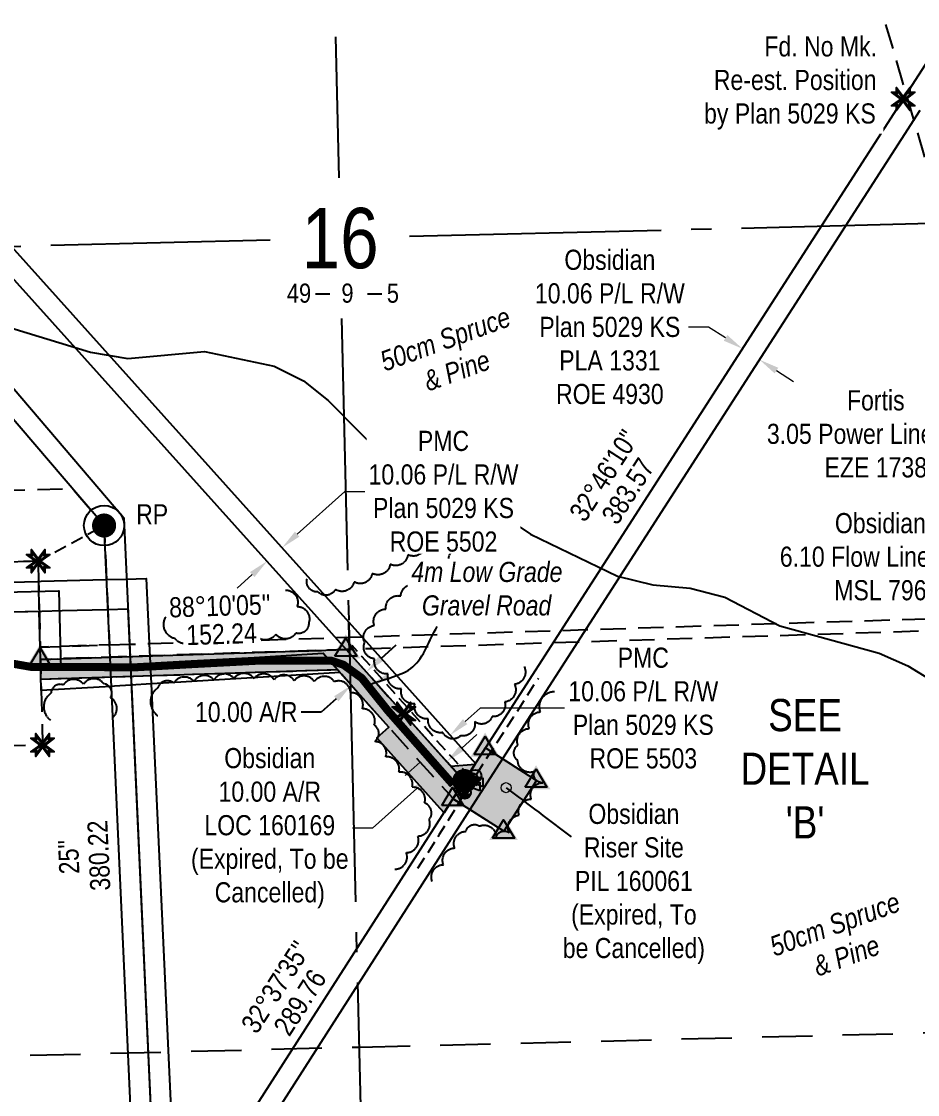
# Model space of a CAD drawing. Extents: x 611307 to 619201, y 5898107 to 5902906.
# Drawn here: x 616186 to 616631, y 5898720 to 5899253 of the extents above; entities that cross this region are included whole.
import ezdxf
from ezdxf.enums import TextEntityAlignment as Align

# ---------------------------------------------------------------- set-up
doc = ezdxf.new("R2010")
doc.units = 0
doc.header["$LTSCALE"] = 5
doc.header["$PDSIZE"] = 0.5
for name, pattern in [('0', [1, 1, 0]), ('foc-ACCESSROAD', [3.75, 2.5, -1.25]), ('foc-LSD', [8, 5, -3]), ('foc-QUARTERLINE', [33, 25, -3, 2, -3]), ('foc-TIELINE', [1.875, 1.25, -0.625]), ('foc-TRAV', [1.875, 1.25, -0.625]), ('UG_PIPE', [1.875, 1.25, -0.625])]:
    doc.linetypes.add(name, pattern=pattern)
doc.layers.get('Defpoints').update_dxf_attribs({"color": 9})
for name, color, linetype in [('10', 1, 'Continuous'), ('35', 37, 'Continuous'), ('9', 3, 'Continuous'), ('AS-PIPE-UG', 44, 'UG_PIPE'), ('AS-ROADS', 254, 'Continuous'), ('AS-SYMBOL', 7, 'Continuous'), ('C-AR', 13, 'foc-ACCESSROAD'), ('C-RW', 13, 'Continuous'), ('C-WS', 13, 'foc-ACCESSROAD'), ('DETAIL-T', 7, 'Continuous'), ('F-RW', 190, 'Continuous'), ('L-BD', 7, 'Continuous'), ('L-BD1', 253, 'Continuous'), ('L-MON', 1, 'Continuous'), ('L-QSEC', 8, 'foc-QUARTERLINE'), ('L-SECLBL', 7, 'Continuous'), ('L-SECTION-LSD', 7, 'foc-LSD'), ('L-TIE', 7, 'foc-TIELINE'), ('P-PROPOSED', 10, 'Continuous'), ('P-PROPOSED-H', 21, 'Continuous'), ('P-TRAV', 4, 'foc-TRAV'), ('P-TXT', 4, 'Continuous'), ('T-BUSH', 110, '0'), ('T-BUSH-T', 110, 'Continuous'), ('T-CREEK', 160, 'Continuous')]:
    doc.layers.add(name, color=color, linetype=linetype)
doc.layers.add('AS-PIPE-AG', color=7, linetype='Continuous', true_color=0x7d00fa)
for name, color, linetype, lineweight in [('C-AR-T', 13, 'Continuous', 9), ('C-FLOWLINE-T', 13, 'Continuous', 9), ('C-RW-T', 13, 'Continuous', 9), ('C-WS-T', 13, 'Continuous', 9), ('F-EZE-T', 190, 'Continuous', 9), ('F-RW-T', 190, 'Continuous', 9), ('T-TEXT', 48, 'Continuous', 18)]:
    doc.layers.add(name, color=color, linetype=linetype, lineweight=lineweight)
doc.styles.add('80', font='ARIALN.TTF', dxfattribs={"height": 10})
doc.styles.add('80CG', font='ARIALN.TTF', dxfattribs={"height": 10})
doc.styles.add('80L', font='ARIALN.TTF', dxfattribs={"height": 10})
doc.styles.add('foc-LtypeFont', font='ARIALN.TTF', dxfattribs={"height": 7.35})
doc.styles.add('SIMPLEX', font='ARIALN.TTF')
doc.styles.get("Standard").update_dxf_attribs({"font": 'ARIALN.TTF'})
doc.linetypes.add('foc-TOPO-flowdirection-NOLINE', pattern='A,0,[">",foc-LtypeFont,S=0.3,R=0,X=0,Y=-0.945],-20,[">",foc-LtypeFont,S=0.3,R=0,X=0,Y=-0.945],0', length=20)
doc.dimstyles.new('Compass 5 000', dxfattribs={"dimscale": 5, "dimtxt": 9, "dimasz": 2, "dimexe": 0.2, "dimexo": 0.0625, "dimgap": 0.5, "dimtad": 0, "dimtih": 1, "dimtoh": 1, "dimzin": 0, "dimdsep": 46, "dimtxsty": '80CG', "dimcen": 0.1, "dimse1": 1, "dimse2": 1, "dimclrd": 256, "dimclrt": 256, "dimaunit": 1, "dimadec": 4, "dimazin": 0, "dimtfac": 0.06, "dimtofl": 0, "dimtmove": 0, "dimatfit": 1, "dimfxl": 0.2, "dimtolj": 1, "dimtzin": 0, "dimlwd": -1, "dimarcsym": 0})

# ---------------------------------------------------------------- blocks, each defined once
blk = doc.blocks.new('L-SECLBL')
at = {"layer": '9', "color": 7}
for p, q in [((-5.08, -27.83), (-12.29, -27.83)), ((20.7, -27.83), (13.5, -27.83))]:
    blk.add_line(p, q, dxfattribs=at)
at = {"layer": '10', "color": 2, "style": 'SIMPLEX'}
blk.add_attdef('SEC', text='', height=30, dxfattribs=at).set_placement((0, 0), align=Align.MIDDLE)
at = {"layer": '10', "color": 5, "style": '80L'}
blk.add_attdef('TWP', text='', height=9.5, dxfattribs=at).set_placement((-14.43, -27.37), align=Align.MIDDLE_RIGHT)
blk.add_attdef('RGE', text='', height=9.5, dxfattribs=at).set_placement((3.62, -27.37), align=Align.MIDDLE_CENTER)
blk.add_attdef('MER', text='', height=9.5, dxfattribs=at).set_placement((23.17, -27.37), align=Align.MIDDLE_LEFT)
blk = doc.blocks.new('*D431')
at = {"layer": 'C-AR-T', "transparency": 16777216}
for p, q in [((616404.89, 5898891.94), (616412.33, 5898898.62)), ((616382.56, 5898871.88), (616360.57, 5898852.13)), ((616360.57, 5898852.13), (616350.57, 5898852.13))]:
    blk.add_line(p, q, dxfattribs=at)
for points in [[(616403.77, 5898893.18), (616406, 5898890.7), (616397.45, 5898885.25)], [(616381.45, 5898873.12), (616383.68, 5898870.64), (616390, 5898878.57)]]:
    blk.add_solid(points, dxfattribs=at)
at = {"layer": 'Defpoints', "color": 0, "transparency": 16777216}
for p in [(616383.95, 5898900.29), (616376.5, 5898893.6), (616390, 5898878.57)]:
    blk.add_point(p, dxfattribs=at)
at = {"layer": 'C-AR-T', "transparency": 16777216, "insert": (616309.5, 5898852.13), "char_height": 10, "attachment_point": 5, "style": '80CG'}
blk.add_mtext('\\A1;Obsidian\\P10.00 A/R\\PLOC 160169\\P(Expired, To be \\PCancelled)', dxfattribs=at)
blk = doc.blocks.new('*D435')
at = {"layer": 'C-FLOWLINE-T', "transparency": 16777216}
for p, q in [((616675.1, 5898987), (616665.1, 5898987)), ((616675.73, 5898967.51), (616675.1, 5898987)), ((616676.56, 5898941.42), (616676.88, 5898931.43))]:
    blk.add_line(p, q, dxfattribs=at)
for points in [[(616677.39, 5898967.56), (616674.06, 5898967.46), (616676.05, 5898957.52)], [(616678.23, 5898941.48), (616674.9, 5898941.37), (616676.24, 5898951.42)]]:
    blk.add_solid(points, dxfattribs=at)
at = {"layer": 'Defpoints', "color": 0, "transparency": 16777216}
for p in [(616527.36, 5898952.75), (616676.24, 5898951.42), (616527.56, 5898946.66)]:
    blk.add_point(p, dxfattribs=at)
at = {"layer": 'C-FLOWLINE-T', "transparency": 16777216, "insert": (616612.88, 5898987), "char_height": 10, "attachment_point": 5, "style": '80CG'}
blk.add_mtext('\\A1;Obsidian\\P6.10 Flow Line R/W\\PMSL 796', dxfattribs=at)
blk = doc.blocks.new('*D440')
at = {"layer": 'C-RW-T', "transparency": 16777216}
for p, q in [((616255.57, 5898384.97), (616238.52, 5898384.18)), ((616285.55, 5898386.37), (616295.54, 5898386.83))]:
    blk.add_line(p, q, dxfattribs=at)
for points in [[(616255.5, 5898386.64), (616255.65, 5898383.31), (616265.56, 5898385.44)], [(616285.47, 5898388.03), (616285.63, 5898384.71), (616275.56, 5898385.9)]]:
    blk.add_solid(points, dxfattribs=at)
at = {"layer": 'Defpoints', "color": 0, "transparency": 16777216}
for p in [(616247.86, 5898765.8), (616257.85, 5898766.27), (616265.56, 5898385.44)]:
    blk.add_point(p, dxfattribs=at)
at = {"layer": 'C-RW-T', "transparency": 16777216, "insert": (616199.43, 5898384.18), "char_height": 10, "attachment_point": 5, "style": '80CG'}
blk.add_mtext('\\A1;Obsidian\\P10.00 P/L R/W\\PPLA 050917', dxfattribs=at)
blk = doc.blocks.new('*D442')
at = {"layer": 'C-RW-T', "transparency": 16777216}
for p, q in [((616527.54, 5899101.18), (616517.54, 5899101.18)), ((616535.96, 5899095.77), (616527.54, 5899101.18)), ((616561.24, 5899079.52), (616569.65, 5899074.12))]:
    blk.add_line(p, q, dxfattribs=at)
for points in [[(616536.86, 5899097.17), (616535.05, 5899094.37), (616544.37, 5899090.37)], [(616562.14, 5899080.93), (616560.34, 5899078.12), (616552.83, 5899084.93)]]:
    blk.add_solid(points, dxfattribs=at)
at = {"layer": 'Defpoints', "color": 0, "transparency": 16777216}
for p in [(616544.37, 5899090.37), (616511.29, 5899038.89), (616519.74, 5899033.45)]:
    blk.add_point(p, dxfattribs=at)
at = {"layer": 'C-RW-T', "transparency": 16777216, "insert": (616478.46, 5899101.18), "char_height": 10, "attachment_point": 5, "style": '80CG'}
blk.add_mtext('\\A1;Obsidian\\P10.06 P/L R/W\\PPlan 5029 KS\\PPLA 1331\\PROE 4930', dxfattribs=at)
blk = doc.blocks.new('*D445')
at = {"layer": 'Defpoints', "color": 0, "transparency": 16777216}
for p in [(616274.35, 5899037.48), (616266.87, 5899030.76), (616315.68, 5898991.57)]:
    blk.add_point(p, dxfattribs=at)
at = {"layer": 'F-RW-T', "transparency": 16777216}
for p, q in [((616323.11, 5898998.26), (616346.73, 5899019.52)), ((616346.73, 5899019.52), (616356.73, 5899019.52)), ((616300.77, 5898978.15), (616293.34, 5898971.46))]:
    blk.add_line(p, q, dxfattribs=at)
for points in [[(616322, 5898999.5), (616324.23, 5898997.02), (616315.68, 5898991.57)], [(616299.66, 5898979.39), (616301.89, 5898976.91), (616308.21, 5898984.84)]]:
    blk.add_solid(points, dxfattribs=at)
at = {"layer": 'F-RW-T', "transparency": 16777216, "insert": (616395.82, 5899019.52), "char_height": 10, "attachment_point": 5, "style": '80CG', "bg_fill": 3, "box_fill_scale": 1.1, "bg_fill_color": 256, "bg_fill_true_color": 13158600, "bg_fill_transparency": 0}
blk.add_mtext('\\A1;PMC\\P10.06 P/L R/W\\PPlan 5029 KS\\PROE 5502', dxfattribs=at)
blk = doc.blocks.new('*D446')
at = {"layer": 'Defpoints', "color": 0, "transparency": 16777216}
for p in [(616397.51, 5898900.21), (616399.13, 5898898.41), (616390.04, 5898893.48)]:
    blk.add_point(p, dxfattribs=at)
at = {"layer": 'F-RW-T', "transparency": 16777216}
for p, q in [((616406.56, 5898905.1), (616414, 5898911.79)), ((616456.01, 5898911.79), (616414, 5898911.79)), ((616384.23, 5898884.99), (616376.8, 5898878.3))]:
    blk.add_line(p, q, dxfattribs=at)
for points in [[(616405.45, 5898906.34), (616407.68, 5898903.86), (616399.13, 5898898.41)], [(616383.11, 5898886.23), (616385.34, 5898883.75), (616391.66, 5898891.68)]]:
    blk.add_solid(points, dxfattribs=at)
at = {"layer": 'F-RW-T', "transparency": 16777216, "insert": (616495.09, 5898911.79), "char_height": 10, "attachment_point": 5, "style": '80CG'}
blk.add_mtext('\\A1;PMC\\P10.06 P/L R/W\\PPlan 5029 KS\\PROE 5503', dxfattribs=at)
blk = doc.blocks.new('fdia')
at = {"color": 255, "const_width": 1}
blk.add_lwpolyline([(-0.5, 0, 1), (0.5, 0, 1)], format="xyb", close=True, dxfattribs=at)
blk = doc.blocks.new('Fdiaa')
blk.add_blockref('fdia', (0, 0))
blk = doc.blocks.new('fdib')
at = {"color": 1, "const_width": 1.6}
blk.add_lwpolyline([(-0.4, 0, 1), (0.4, 0, 1)], format="xyb", close=True, dxfattribs=at)
at = {"color": 1}
blk.add_circle((0, 0), 0.8, dxfattribs=at)
blk = doc.blocks.new('Fdibb')
blk.add_blockref('fdib', (0, 0))
blk = doc.blocks.new('fdicc')
for name in ['Fdibb', 'Fdiaa']:
    blk.add_blockref(name, (0, 0))
blk = doc.blocks.new('FDI')
blk.add_blockref('fdicc', (0, 0))
blk = doc.blocks.new('TRIA')
blk.add_hatch(color=255).paths.add_polyline_path([(-0.04, 1.52), (-1.47, -0.87), (1.39, -0.87)])
blk = doc.blocks.new('TRIAA')
blk.add_blockref('TRIA', (0, 0))
blk = doc.blocks.new('TRIB')
at = {"color": 1}
blk.add_lwpolyline([(-1.12, -0.67), (-0.04, 1.13), (1.04, -0.67)], close=True, dxfattribs=at)
blk = doc.blocks.new('TRIBB')
blk.add_blockref('TRIB', (0, 0))
blk = doc.blocks.new('TRICC')
for name in ['TRIAA', 'TRIBB']:
    blk.add_blockref(name, (0, 0))
blk = doc.blocks.new('plspike')
blk.add_blockref('TRICC', (0, 0))
blk = doc.blocks.new('PIG')
h = blk.add_hatch(color=255)
h.dxf.hatch_style = 1
edge = h.paths.add_edge_path()
edge.add_arc((0, 0), 0.85, 0, 360)
at = {"layer": 'AS-SYMBOL'}
h = blk.add_hatch(color=13, dxfattribs=at)
h.dxf.hatch_style = 1
h.paths.add_polyline_path([(-0.1, 0, 1), (-0.55, 0, 1)])
h = blk.add_hatch(color=13, dxfattribs=at)
h.dxf.hatch_style = 1
h.paths.add_polyline_path([(0.1, 0, 1), (0.55, 0, 1)])
at = {"layer": 'AS-SYMBOL', "color": 13}
for centre, radius in [((0, 0), 0.75), ((-0.33, 0), 0.225), ((0.33, 0), 0.225)]:
    blk.add_circle(centre, radius, dxfattribs=at)
blk = doc.blocks.new('RISER')
h = blk.add_hatch(color=255)
h.dxf.hatch_style = 1
edge = h.paths.add_edge_path()
edge.add_arc((0, 0), 0.7, 0, 360)
blk.add_hatch(color=13).paths.add_polyline_path([(0.58, -0.15), (-0.58, -0.15, 0.774597)])
at = {"color": 13}
blk.add_line((-0.58, -0.15), (0.58, -0.15), dxfattribs=at)
blk.add_circle((0, 0), 0.6, dxfattribs=at)
blk = doc.blocks.new('VALVE')
h = blk.add_hatch(color=255)
h.dxf.hatch_style = 1
edge = h.paths.add_edge_path()
edge.add_line((-0.33, 0.24), (-1.2, 0.59))
edge.add_line((-1.2, 0.59), (-1.2, -0.59))
edge.add_line((-1.2, -0.59), (-0.33, -0.24))
edge.add_arc((0, 0), 0.411, 215.8775, 324.1225)
edge.add_line((0.33, -0.24), (1.2, -0.59))
edge.add_line((1.2, -0.59), (1.2, 0.59))
edge.add_line((1.2, 0.59), (0.33, 0.24))
edge.add_arc((0, 0), 0.411, 35.8775, 144.1225)
at = {"color": 48}
for p, q in [((-1.1, 0.44), (-1.1, -0.44)), ((-0.29, 0.12), (-1.1, 0.44)), ((0.29, 0.12), (1.1, 0.44)), ((1.1, 0.44), (1.1, -0.44)), ((-1.1, -0.44), (-0.29, -0.12)), ((1.1, -0.44), (0.29, -0.12))]:
    blk.add_line(p, q, dxfattribs=at)
for radius in [0.311, 0.11]:
    blk.add_circle((0, 0), radius, dxfattribs=at)
blk = doc.blocks.new('TEMP')
h = blk.add_hatch(color=255)
h.dxf.hatch_style = 1
h.paths.add_polyline_path([(0, 0.25), (-0.67, 1.15), (-0.67, 0.67), (-1.15, 0.67), (-0.25, 0), (-1.15, -0.67), (-0.67, -0.67), (-0.67, -1.15), (0, -0.25), (0.67, -1.15), (0.67, -0.67), (1.15, -0.67), (0.25, 0), (1.15, 0.67), (0.67, 0.67), (0.67, 1.15)])
h.paths.add_polyline_path([(0.57, 0.85), (0.57, 0.57), (0.85, 0.57), (0.08, 0), (0.85, -0.57), (0.57, -0.57), (0.57, -0.85), (0, -0.08), (-0.57, -0.85), (-0.57, -0.57), (-0.85, -0.57), (-0.08, 0), (-0.85, 0.57), (-0.57, 0.57), (-0.57, 0.85), (0, 0.08)], flags=16)
h = blk.add_hatch(color=1)
h.dxf.hatch_style = 1
h.paths.add_polyline_path([(0, 0.08), (-0.57, 0.85), (-0.57, 0.57), (-0.85, 0.57), (-0.08, 0), (-0.85, -0.57), (-0.57, -0.57), (-0.57, -0.85), (0, -0.08), (0.57, -0.85), (0.57, -0.57), (0.85, -0.57), (0.08, 0), (0.85, 0.57), (0.57, 0.57), (0.57, 0.85)])
at = {"color": 1}
for p, q in [((-0.08, 0), (0.08, 0)), ((0, 0.08), (0, -0.08))]:
    blk.add_line(p, q, dxfattribs=at)
at = {"color": 255, "flags": 128}
blk.add_lwpolyline([(-0.25, 0), (-1.15, 0.67), (-0.67, 0.67), (-0.67, 1.15), (0, 0.25), (0.67, 1.15), (0.67, 0.67), (1.15, 0.67), (0.25, 0), (1.15, -0.67), (0.67, -0.67), (0.67, -1.15), (0, -0.25), (-0.67, -1.15), (-0.67, -0.67), (-1.15, -0.67)], close=True, dxfattribs=at)
at = {"color": 1, "flags": 128}
blk.add_lwpolyline([(-0.08, 0), (-0.85, 0.57), (-0.57, 0.57), (-0.57, 0.85), (0, 0.08), (0.57, 0.85), (0.57, 0.57), (0.85, 0.57), (0.08, 0), (0.85, -0.57), (0.57, -0.57), (0.57, -0.85), (0, -0.08), (-0.57, -0.85), (-0.57, -0.57), (-0.85, -0.57)], close=True, dxfattribs=at)
blk = doc.blocks.new('*U466')
at = {"layer": '35', "color": 3}
blk.add_circle((0, 0), 10, dxfattribs=at)
at = {"layer": '35', "color": 3, "style": '80'}
blk.add_attdef('RP_001', (15.94, 0.6), '', height=10, dxfattribs=at)
blk = doc.blocks.new('*D459')
at = {"layer": 'Defpoints', "color": 0, "transparency": 16777216}
for p in [(616357.42, 5898929.83), (616372.29, 5898913.25), (616364.85, 5898906.57)]:
    blk.add_point(p, dxfattribs=at)
at = {"layer": 'P-TXT', "transparency": 16777216}
for p, q in [((616364.86, 5898936.51), (616372.3, 5898943.19)), ((616342.53, 5898916.46), (616335.09, 5898909.78)), ((616335.09, 5898909.78), (616325.09, 5898909.78))]:
    blk.add_line(p, q, dxfattribs=at)
for points in [[(616363.75, 5898937.75), (616365.97, 5898935.27), (616357.42, 5898929.83)], [(616341.42, 5898917.7), (616343.65, 5898915.22), (616349.97, 5898923.14)]]:
    blk.add_solid(points, dxfattribs=at)
at = {"layer": 'P-TXT', "transparency": 16777216, "insert": (616297.81, 5898909.78), "char_height": 10, "attachment_point": 5, "style": '80CG', "bg_fill": 3, "box_fill_scale": 1.1, "bg_fill_color": 256, "bg_fill_true_color": 13158600, "bg_fill_transparency": 0}
blk.add_mtext('\\A1;10.00 A/R', dxfattribs=at)

msp = doc.modelspace()

# ---------------------------------------------------------------- hatches: boundary and pattern name
at = {"layer": 'P-PROPOSED-H'}
h = msp.add_hatch(color=256, dxfattribs=at)
h.dxf.hatch_style = 1
h.paths.add_polyline_path([(616406.134, 5898875.557), (616400.542, 5898866.822), (616400.518, 5898866.784), (616396.069, 5898859.835), (616392.746, 5898863.536), (616362.692, 5898897.006), (616368.643, 5898902.349), (616343.128, 5898930.764), (616195.813, 5898926.051), (616195.574, 5898936.045), (616347.458, 5898940.904), (616399.455, 5898882.995), (616411.544, 5898883.963)])
h = msp.add_hatch(color=256, dxfattribs=at)
h.dxf.hatch_style = 1
h.paths.add_polyline_path([(616400.518, 5898866.784), (616416.687, 5898892.041), (616441.994, 5898875.84), (616425.825, 5898850.584)])

# ---------------------------------------------------------------- linework, layer by layer
at = {"layer": 'AS-PIPE-AG', "flags": 128}
for points in [[(616405.487, 5898872.968), (616408.408, 5898877.614), (616409.859, 5898876.705), (616409.949, 5898876.638)], [(616406.464, 5898869.813), (616406.848, 5898870.451), (616411.336, 5898877.47), (616411.664, 5898878.154)], [(616407.307, 5898875.858), (616409.447, 5898874.516)], [(616408.041, 5898875.375), (616406.821, 5898873.484), (616406.2, 5898873.868)]]:
    msp.add_lwpolyline(points, dxfattribs=at)
at = {"layer": 'AS-PIPE-UG', "flags": 128}
for points in [[(616409.427, 5898877.15), (616400.544, 5898886.736), (616385.906, 5898903.059), (616365.76, 5898925.742), (616354.387, 5898938.461), (616350.468, 5898943.003)], [(616412.161, 5898878.859), (616416.932, 5898886.316), (616430.568, 5898907.309), (616442.977, 5898926.749)], [(616406.068, 5898869.165), (616401.236, 5898861.159), (616393.717, 5898849.002), (616382.639, 5898831.606)]]:
    msp.add_lwpolyline(points, dxfattribs=at)
at = {"layer": 'AS-ROADS', "const_width": 3.999, "flags": 128}
msp.add_lwpolyline([(616166.227, 5898939.142), (616176.9, 5898934.743), (616190.878, 5898932.297), (616215.669, 5898932.253), (616242.262, 5898932.064), (616270.962, 5898933.669), (616302.883, 5898935.35), (616331.458, 5898935.436), (616340.01, 5898935.395), (616346.117, 5898933.331), (616355.203, 5898926.721), (616368.085, 5898910.652), (616400.592, 5898873.733)], dxfattribs=at)
at = {"layer": 'C-AR', "flags": 128}
msp.add_lwpolyline([(616347.458, 5898940.904), (616406.134, 5898875.557), (616400.542, 5898866.822), (616343.128, 5898930.764), (616195.813, 5898926.051), (616195.574, 5898936.045), (616204.946, 5898936.345), (616347.458, 5898940.904)], close=True, dxfattribs=at)
at = {"layer": 'C-RW'}
for points in [[(616624.224, 5899214.458), (616649.036, 5899253.015)], [(616253.821, 5898637.71), (616239.132, 5898960.924), (616228.707, 5898960.67), (616206.292, 5898960.121), (616196.282, 5898959.875), (616104.809, 5898957.622), (616102.908, 5898957.573), (616094.806, 5898957.367), (616092.91, 5898957.332), (615981.639, 5899135.956), (615981.447, 5899136.258), (615960.979, 5899169.119), (615915.549, 5899234.616)], [(615933.498, 5899235.066), (615973.518, 5899177.367), (615988.333, 5899153.578), (615999.112, 5899136.701), (615999.028, 5899136.411), (616101.189, 5898972.43), (616102.558, 5898972.463), (616194.065, 5898974.788), (616195.915, 5898974.836), (616228.014, 5898975.654), (616238.077, 5898975.907), (616248.083, 5898976.16), (616249.747, 5898940.406), (616250.039, 5898934.138), (616250.52, 5898923.803), (616263.157, 5898652.325)], [(616244.354, 5898622.842), (616406.134, 5898875.557), (616624.224, 5899214.458)], [(616252.823, 5898617.42), (616414.597, 5898870.125), (616632.68, 5899209.016)], [(616101.575, 5898967.66), (616204.759, 5898970.093), (616204.759, 5898970.093), (616205.69, 5898931.144), (616230.028, 5898932.574), (616231.725, 5898932.676), (616240.066, 5898933.187), (616250.05, 5898933.912), (616264.923, 5898934.709), (616335.957, 5898939.059), (616344.51, 5898929.559), (616265.371, 5898924.713), (616250.52, 5898923.804), (616240.531, 5898923.192), (616232.338, 5898922.69), (616230.493, 5898922.579), (616195.945, 5898920.521), (616195.574, 5898936.045), (616195.005, 5898959.844), (616104.808, 5898957.66)]]:
    msp.add_lwpolyline(points, dxfattribs=at)
at = {"layer": 'C-WS', "flags": 128}
for points in [[(616636.31, 5899252.695), (616640.005, 5899240.057), (616643.743, 5899227.275), (616665.337, 5899153.413), (616670.166, 5899136.902), (616781.002, 5898989.062), (616879.89, 5898977.592), (616877.915, 5899059.381), (616995.396, 5899062.223), (616998.934, 5898915.349), (616881.454, 5898912.499), (616880.377, 5898957.311), (616814.15, 5898959.433), (616776.78, 5898954.637), (616462.513, 5898944.584), (616450.303, 5898944.193), (616360.596, 5898941.324), (616347.458, 5898940.904), (616249.869, 5898937.782), (616239.867, 5898937.462), (616229.815, 5898937.14), (616204.946, 5898936.345), (616195.574, 5898936.045), (616195.945, 5898920.521), (616196.592, 5898893.463), (616105.212, 5898891.282), (616104.583, 5898917.613), (616104.35, 5898927.326), (616095.537, 5898927.115), (616093.749, 5898927.072), (616004.361, 5898924.928), (615984.313, 5898924.448), (615861.116, 5898921.493), (615850.514, 5898921.239), (615854.251, 5898911.368), (615993.495, 5898543.554), (616004.1, 5898543.811), (616196.829, 5898548.486), (616208.947, 5898548.781), (616247.85, 5898549.725), (616257.905, 5898549.97), (616267.909, 5898550.213), (616358.797, 5898552.422), (616511.403, 5898556.126), (616510.167, 5898607.04), (616601.631, 5898609.261), (616603.852, 5898517.797), (616512.387, 5898515.576), (616511.647, 5898546.064), (616359.04, 5898542.359), (616268.377, 5898540.156), (616258.373, 5898539.913), (616248.318, 5898539.669), (616202.414, 5898538.554), (616190.296, 5898538.259), (616007.888, 5898533.834), (615997.283, 5898533.577), (616068.123, 5898346.986), (616072.572, 5898335.265), (616073, 5898334.128), (616071.834, 5898334.099), (616059.711, 5898333.797), (615984.356, 5898533.263), (615798.225, 5898528.744), (615798.964, 5898498.256), (615707.5, 5898496.036), (615705.279, 5898587.5), (615796.743, 5898589.721), (615797.98, 5898538.807), (615980.568, 5898543.24), (615841.284, 5898911.162), (615837.587, 5898920.928), (615546.077, 5898913.938), (615545.594, 5898934.064), (615830.022, 5898940.884), (615826.262, 5898950.802), (615758.075, 5899130.657), (615720.519, 5899229.724)], [(615941.798, 5899235.274), (615974.131, 5899187.363), (615978.636, 5899180.688), (616004.209, 5899139.638), (616005.941, 5899136.872), (616102.808, 5898982.647), (616194.407, 5898984.843), (616195.428, 5898942.141), (616229.529, 5898943.232), (616239.584, 5898943.554), (616249.586, 5898943.874), (616342.133, 5898946.834), (616349.274, 5898947.062), (616355.271, 5898947.254), (616454.312, 5898950.422), (616466.521, 5898950.813), (616776.293, 5898960.722), (616811.714, 5898965.269), (616775.439, 5898969.482), (616772.171, 5898969.862), (616770.268, 5898970.083), (616651.94, 5899127.5), (616651.193, 5899130.056), (616650.324, 5899133.03), (616644.515, 5899152.891), (616629.327, 5899204.845), (616625.59, 5899217.627), (616615.489, 5899252.173)]]:
    msp.add_lwpolyline(points, dxfattribs=at)
for points in [[(616195.428, 5898942.141), (616194.407, 5898984.843), (616102.808, 5898982.647), (616101.541, 5899018.262), (616211.588, 5899020.87), (616215.173, 5899016.681), (616220.48, 5899010.477), (616227.181, 5899002.531), (616229.866, 5898943.243), (616195.428, 5898942.141)], [(616441.982, 5898875.848), (616425.831, 5898850.589), (616400.537, 5898866.784), (616416.691, 5898892.054), (616441.982, 5898875.848)]]:
    msp.add_lwpolyline(points, close=True, dxfattribs=at)
at = {"layer": 'F-RW'}
for points in [[(616267.303, 5898338.986), (616257.248, 5898338.745), (616244.438, 5898623.023), (616227.181, 5899002.531), (616215.169, 5899016.673), (616110.031, 5899139.485), (616122.989, 5899139.81), (616237.071, 5899006.424), (616267.303, 5898338.986)], [(616349.096, 5898939.08), (616167.845, 5899140.937), (616181.052, 5899141.28), (616348.725, 5898954.544), (616349.096, 5898939.08)], [(616411.776, 5898884.325), (616406.134, 5898875.557), (616349.096, 5898939.08), (616348.725, 5898954.544), (616411.776, 5898884.325)]]:
    msp.add_lwpolyline(points, close=True, dxfattribs=at)
at = {"layer": 'L-QSEC'}
for p, q in [((616342.077, 5899245.315), (616343.765, 5899175.361)), ((616378.98, 5899146.245), (617147.976, 5899165.535)), ((615541.009, 5899125.225), (616309.746, 5899144.509)), ((616345.108, 5899105.4), (616363.429, 5898341.395))]:
    msp.add_line(p, q, dxfattribs=at)
at = {"layer": 'L-SECTION-LSD'}
for p, q in [((616354.188, 5898743.393), (617157.736, 5898763.498)), ((615550.648, 5898723.287), (616354.188, 5898743.393))]:
    msp.add_line(p, q, dxfattribs=at)
at = {"layer": 'L-TIE'}
msp.add_line((616194.407, 5898984.843), (616227.181, 5899002.531), dxfattribs=at)
at = {"layer": 'P-PROPOSED', "flags": 128}
msp.add_lwpolyline([(616406.134, 5898875.557), (616400.542, 5898866.822), (616400.518, 5898866.784), (616396.069, 5898859.835), (616392.746, 5898863.536), (616362.692, 5898897.006), (616368.643, 5898902.349), (616343.128, 5898930.764), (616195.813, 5898926.051), (616195.574, 5898936.045), (616347.458, 5898940.904), (616399.455, 5898882.995), (616411.544, 5898883.963)], close=True, dxfattribs=at)
at = {"layer": 'P-PROPOSED'}
msp.add_lwpolyline([(616416.726, 5898892.016), (616441.994, 5898875.84), (616425.825, 5898850.584), (616400.518, 5898866.784), (616406.134, 5898875.557)], close=True, dxfattribs=at)
msp.add_lwpolyline([(616400.518, 5898866.784), (616406.134, 5898875.557)], dxfattribs=at)
at = {"layer": 'P-TRAV', "flags": 128}
msp.add_lwpolyline([(616406.134, 5898875.557), (616399.455, 5898882.995)], dxfattribs=at)
at = {"layer": 'T-BUSH', "flags": 128}
for points in [[(616435.879, 5898932.415, -0.5205671), (616431.082, 5898923.645, -0.5205671), (616426.286, 5898914.874, -0.5205671), (616419.975, 5898907.594, -0.5205671), (616411.369, 5898905.112, -0.5205671), (616404.29, 5898898.054, -0.5205671), (616395.564, 5898899.709, -0.5205671), (616388.232, 5898906.49, -0.5205671), (616381.573, 5898913.946, -0.5205671), (616374.915, 5898921.401, -0.5205671), (616368.256, 5898928.857, -0.5205671), (616361.597, 5898936.313, -0.5205671), (616356.664, 5898944.348, -0.5205671), (616361.422, 5898952.873, -0.5205671), (616367.211, 5898961.022, -0.5205671), (616374.56, 5898967.522, -0.5205671), (616383.021, 5898972.845, -0.5205671), (616392.049, 5898977.126, -0.5205671), (616401.114, 5898981.34, -0.5205671), (616399.992, 5898989.508, -0.5205671), (616395.708, 5898997.502, -0.5205671), (616386.909, 5898992.759, -0.5205671), (616378.11, 5898988.015, -0.5205671), (616369.296, 5898983.3, -0.5205671), (616360.4, 5898978.739, -0.5205671), (616351.364, 5898974.49, -0.5205671), (616342.072, 5898970.804, -0.5205671), (616333.409, 5898969.539, -0.5205671), (616328.062, 5898976.091, -0.5205671)], [(616317.296, 5898970.439, -0.5205671), (616323.067, 5898962.276, -0.5205671), (616328.837, 5898954.114, -0.5205671), (616322.451, 5898949.083, -0.5205671), (616312.469, 5898948.551, -0.5205671), (616302.486, 5898948.02, -0.5205671), (616292.504, 5898947.489, -0.5205671), (616282.522, 5898946.965, -0.5205671), (616272.532, 5898946.607, -0.5205671), (616262.542, 5898946.249, -0.5205671), (616257.965, 5898957.248, -0.5205671)], [(616371.713, 5898831.762, 0.5205671), (616377.377, 5898839.999, 0.5205671), (616383.041, 5898848.236, 0.5205671), (616388.706, 5898856.472, 0.5205671), (616386.43, 5898864.629, 0.5205671), (616380.267, 5898872.485, 0.5205671), (616373.694, 5898880.016, 0.5205671), (616367.121, 5898887.548, 0.5205671), (616361.68, 5898895.164, 0.5205671), (616361.445, 5898903.401, 0.5205671), (616355.518, 5898911.45, 0.5205671), (616349.59, 5898919.499, 0.5205671), (616341.629, 5898924.924, 0.5205671), (616331.633, 5898924.994, 0.5205671), (616321.648, 5898925.416, 0.5205671), (616311.665, 5898925.945, 0.5205671), (616301.683, 5898926.473, 0.5205671), (616291.706, 5898926.537, 0.5205671), (616281.738, 5898925.784, 0.5205671), (616271.77, 5898925.03, 0.5205671), (616261.802, 5898924.277, 0.5205671), (616253.823, 5898921.894, 0.5205671), (616253.866, 5898908.068, 0.5205671)], [(616231.387, 5898906.999, 0.5205671), (616230.44, 5898916.951, 0.5205671), (616226.932, 5898923.989, 0.5205671), (616216.941, 5898923.659, 0.5205671), (616206.95, 5898923.328, 0.5205671), (616200.803, 5898919.199, 0.5205671), (616200.518, 5898905.876, 0.5205671)], [(616390.189, 5898825.736, -0.5205671), (616395.782, 5898834.021, -0.5205671), (616401.375, 5898842.306, -0.5205671), (616406.968, 5898850.591, -0.5205671), (616413.679, 5898853.246, -0.5205671), (616422.013, 5898847.726, -0.5205671), (616428.484, 5898849.919, -0.5205671), (616433.38, 5898858.634, -0.5205671), (616439.406, 5898866.582, -0.5205671), (616445.144, 5898874.728, -0.5205671), (616440.89, 5898880.253, -0.5205671), (616432.728, 5898885.802, -0.5205671), (616432.807, 5898893.368, -0.5205671), (616438.416, 5898901.643, -0.5205671), (616444.025, 5898909.917, -0.5205671), (616450.905, 5898920.067, -0.5205671)]]:
    msp.add_lwpolyline(points, format="xyb", dxfattribs=at)
at = {"layer": 'T-CREEK', "linetype": 'foc-TOPO-flowdirection-NOLINE', "flags": 128}
msp.add_lwpolyline([(615935.31, 5899235.112), (615954.171, 5899217.816), (616020.756, 5899177.342), (616051.298, 5899165.603), (616106.705, 5899140.768), (616143.021, 5899116.925), (616153.207, 5899106.738), (616173.092, 5899103.027), (616220.448, 5899088.739), (616238.948, 5899085.526), (616277.028, 5899089.078), (616311.729, 5899081.806), (616326.238, 5899074.485), (616338.439, 5899064.653), (616370.659, 5899032.176), (616383.792, 5899025.051), (616401.23, 5899021.509), (616414.654, 5899014.632), (616438.957, 5898998.304), (616482.219, 5898977.344), (616499.856, 5898973.092), (616518.428, 5898971.487), (616535.656, 5898966.985), (616562.996, 5898952.712), (616612.239, 5898939.073), (616626.481, 5898932.756), (616639.761, 5898924.685), (616668.55, 5898911.821), (616694.639, 5898895.545), (616724.061, 5898883.416), (616737.062, 5898874.741), (616751.503, 5898861.936), (616759.258, 5898855.074), (616818.377, 5898782.574), (616825.452, 5898775.168), (616833.092, 5898767.169), (616869.805, 5898728.733), (616904.003, 5898701.97), (616933.742, 5898670.79), (616968.77, 5898640.059), (617001.238, 5898607.229), (617025.88, 5898587.456), (617057.937, 5898554.438), (617069.399, 5898545.419), (617096.942, 5898532.401), (617107.005, 5898522.328), (617120.727, 5898492.944), (617130.297, 5898481.368), (617142.971, 5898473.696), (617157.794, 5898467.873), (617174.509, 5898464.608), (617211.183, 5898461.208), (617241.559, 5898453.156), (617265.543, 5898441.578)], dxfattribs=at)
at = {"layer": 'T-CREEK', "flags": 128}
msp.add_lwpolyline([(616153.207, 5899106.738), (616173.092, 5899103.027), (616220.448, 5899088.739), (616238.948, 5899085.526), (616277.028, 5899089.078), (616311.729, 5899081.806), (616326.238, 5899074.485), (616338.439, 5899064.653), (616370.659, 5899032.176), (616383.792, 5899025.051), (616401.23, 5899021.509), (616414.654, 5899014.632), (616438.957, 5898998.304), (616482.219, 5898977.344), (616499.856, 5898973.092), (616518.428, 5898971.487), (616535.656, 5898966.985), (616562.996, 5898952.712), (616612.239, 5898939.073), (616626.481, 5898932.756), (616639.761, 5898924.685)], dxfattribs=at)

# ---------------------------------------------------------------- block references
at = {"layer": '35', "color": 5, "xscale": 0.99962706, "yscale": 0.99962706, "zscale": 0.99962706}
msp.add_blockref('*U466', (616227.181, 5899002.531), dxfattribs=at).add_auto_attribs({'RP_001': 'RP'})
at = {"layer": 'AS-SYMBOL', "xscale": 4.9981353, "yscale": 4.9981353, "zscale": 4.9981353}
for name, p in [('RISER', (616411.664, 5898878.154)), ('VALVE', (616407.059, 5898875.495)), ('PIG', (616405.376, 5898872.795)), ('VALVE', (616408.432, 5898872.865)), ('VALVE', (616409.785, 5898874.944)), ('RISER', (616409.949, 5898876.638)), ('RISER', (616406.464, 5898869.813))]:
    msp.add_blockref(name, p, dxfattribs=at)
at = {"layer": 'L-MON'}
for name, p, xscale, yscale, zscale in [('TEMP', (616624.224, 5899214.458), 4.9981353, 4.9981353, 4.9981353), ('FDI', (616227.181, 5899002.531), 5, 5, 5), ('plspike', (616195.574, 5898936.045), 5, 5, 5), ('plspike', (616416.691, 5898892.054), 4.9981353, 4.9981353, 4.9981353), ('FDI', (616406.134, 5898875.557), 4.9981353, 4.9981353, 4.9981353), ('plspike', (616441.982, 5898875.848), 4.9981353, 4.9981353, 4.9981353), ('plspike', (616400.537, 5898866.784), 4.9981353, 4.9981353, 4.9981353), ('plspike', (616425.831, 5898850.589), 4.9981353, 4.9981353, 4.9981353)]:
    msp.add_blockref(name, p, dxfattribs=dict(at, xscale=xscale, yscale=yscale, zscale=zscale))
at = {"layer": 'L-MON', "color": 6, "xscale": 4.9981353, "yscale": 4.9981353, "zscale": 4.9981353}
for p in [(616194.407, 5898984.843), (616196.592, 5898893.463)]:
    msp.add_blockref('TEMP', p, dxfattribs=at)
at = {"layer": 'L-SECLBL', "color": 3, "xscale": 0.9996239999999994, "yscale": 0.9996239999999994, "zscale": 0.9996239999999994}
msp.add_blockref('L-SECLBL', (616344.488, 5899145.38), dxfattribs=at).add_auto_attribs({'SEC': '16', 'TWP': '49', 'RGE': '9', 'MER': '5'})

# ---------------------------------------------------------------- texts
at = {"layer": 'C-WS-T', "insert": (616490.401, 5898824.431), "char_height": 9.99624, "width": 77.89471, "attachment_point": 5, "style": '80CG'}
msp.add_mtext('\\A1;Obsidian\\PRiser Site\\PPIL 160061\\P(Expired, To be Cancelled)', dxfattribs=at)
at = {"layer": 'F-EZE-T', "insert": (616610.587, 5899048.034), "char_height": 9.99624, "width": 107.55613, "attachment_point": 5, "style": '80CG'}
msp.add_mtext('\\A1;Fortis\\P3.05 Power Line R/W\\PEZE 1738', dxfattribs=at)
at = {"layer": 'L-BD', "style": '80L'}
for s, rotation, p in [('380.22', 92.5897, (616224.556, 5898838.555)), ("25''", 92.5897, (616209.577, 5898837.878)), ("32°37'35''", 57.3707, (616312.445, 5898773.259)), ('289.76', 57.3707, (616324.442, 5898765.578))]:
    msp.add_text(s, height=9.9963, rotation=rotation, dxfattribs=at).set_placement(p, align=Align.MIDDLE)
at = {"layer": 'L-BD1'}
for s, p in [('32°46\'10"', (616475.47, 5899027.414)), ('383.57', (616487.448, 5899019.704))]:
    msp.add_text(s, height=9.9963, rotation=57.23089, dxfattribs=at).set_placement(p, align=Align.MIDDLE_CENTER)
at = {"layer": 'L-BD1', "style": '80L'}
msp.add_text("88°10'05''", height=9.9963, rotation=1.8322, dxfattribs=at).set_placement((616284.67, 5898962.648), align=Align.MIDDLE)
at = {"layer": 'T-BUSH-T', "insert": (616556.408, 5898797.469), "char_height": 9.99963, "attachment_point": 1, "rotation": 20, "style": '80L'}
msp.add_mtext_dynamic_manual_height_columns('\\pi0.45027;{\\fArial Narrow|b0|i1|c0|p34;50cm Spruce\\P\\pi17.373;& Pine}', width=67.3101, gutter_width=50, heights=[0], dxfattribs=at)

# ---------------------------------------------------------------- dimensions: what is measured, and where the dimension line sits
at = {"layer": 'C-AR-T'}
dim = msp.add_linear_dim(base=(616390.002, 5898878.566), p1=(616383.946, 5898900.287), p2=(616376.499, 5898893.6), angle=221.92823, text='Obsidian\\P10.00 A/R\\PLOC 160169\\P(Expired, To be \\PCancelled)', dimstyle='Compass 5 000', dxfattribs=at)
dim.commit()
dim.dimension.update_dxf_attribs({"geometry": '*D431', "text_midpoint": (616309.498, 5898852.127), "dimtype": 161})
at = {"layer": 'C-FLOWLINE-T'}
dim = msp.add_linear_dim(base=(616676.241, 5898951.417), p1=(616527.364, 5898952.754), p2=(616527.56, 5898946.656), angle=271.83407, text='Obsidian\\P6.10 Flow Line R/W\\PMSL 796', dimstyle='Compass 5 000', dxfattribs=at)
dim.commit()
dim.dimension.update_dxf_attribs({"geometry": '*D435', "text_midpoint": (616612.878, 5898987.005), "dimtype": 161})
at = {"layer": 'C-RW-T'}
for base, p1, p2, angle, text, picture, middle in [((616544.368, 5899090.366), (616519.745, 5899033.451), (616511.285, 5899038.888), 147.2727, 'Obsidian\\P10.06 P/L R/W\\PPlan 5029 KS\\PPLA 1331\\PROE 4930', '*D442', (616478.457, 5899101.179)), ((616265.564, 5898385.44), (616257.853, 5898766.266), (616247.858, 5898765.8), 182.66521, 'Obsidian\\P10.00 P/L R/W\\PPLA 050917', '*D440', (616199.435, 5898384.181))]:
    dim = msp.add_linear_dim(base=base, p1=p1, p2=p2, angle=angle, text=text, dimstyle='Compass 5 000', dxfattribs=at)
    dim.commit()
    dim.dimension.update_dxf_attribs({"geometry": picture, "text_midpoint": middle, "dimtype": 161})

# ---------------------------------------------------------------- leaders
at = {"layer": 'C-WS-T', "path_type": 1}
msp.add_leader([(616426.883, 5898872.273), (616459.309, 5898847.805)], dimstyle='Compass 5 000', override={"dimasz": 1, "dimgap": 0.5, "dimtad": 0, "dimldrblk": 'DotBlank'}, dxfattribs=at)

# ---------------------------------------------------------------- next in the draw order: texts
at = {"layer": 'DETAIL-T', "color": 3, "insert": (616575.448, 5898881.69), "char_height": 15.994, "width": 63.61239, "attachment_point": 5, "style": '80CG', "bg_fill": 2}
msp.add_mtext("SEE\\PDETAIL\\P'B'", dxfattribs=at)
at = {"layer": 'L-BD1', "insert": (616285.368, 5898953.639), "char_height": 9.9963, "width": 35.33632, "attachment_point": 2, "rotation": 1.8322, "style": '80L', "bg_fill": 3, "box_fill_scale": 1.15, "bg_fill_color": 256, "bg_fill_true_color": 256, "bg_fill_transparency": 0}
msp.add_mtext('152.24', dxfattribs=at)
at = {"layer": 'L-MON', "insert": (616523.984, 5899245.625), "char_height": 9.99627, "attachment_point": 1, "style": '80L', "bg_fill": 2}
msp.add_mtext_dynamic_manual_height_columns('\\pi31.23;Fd. No Mk.\\P\\pi6.1371;Re-est. Position\\P\\pi1.2958;by Plan 5029 KS', width=85.28903, gutter_width=50, heights=[0], dxfattribs=at)

# ---------------------------------------------------------------- next in the draw order: dimensions: what is measured, and where the dimension line sits
at = {"layer": 'F-RW-T'}
dim = msp.add_linear_dim(base=(616315.679, 5898991.568), p1=(616266.873, 5899030.756), p2=(616274.345, 5899037.483), angle=41.99388, text='PMC\\P10.06 P/L R/W\\PPlan 5029 KS\\PROE 5502', dimstyle='Compass 5 000', override={"dimtfill": 1}, dxfattribs=at)
dim.commit()
dim.dimension.update_dxf_attribs({"geometry": '*D445', "text_midpoint": (616395.818, 5899019.522), "dimtype": 161})
at = {"layer": 'P-TXT', "color": 5}
dim = msp.add_linear_dim(base=(616357.417, 5898929.826), p1=(616364.851, 5898906.571), p2=(616372.294, 5898913.253), angle=41.91384, text='10.00 A/R', dimstyle='Compass 5 000', override={"dimtfill": 1}, dxfattribs=at)
dim.commit()
dim.dimension.update_dxf_attribs({"geometry": '*D459', "text_midpoint": (616297.809, 5898909.784), "dimtype": 161})

# ---------------------------------------------------------------- next in the draw order: block references
at = {"layer": 'L-MON', "xscale": 5, "yscale": 5, "zscale": 5}
msp.add_blockref('plspike', (616347.473, 5898940.904), dxfattribs=at)
at = {"layer": 'L-MON', "color": 6, "xscale": 4.9981353, "yscale": 4.9981353, "zscale": 4.9981353}
msp.add_blockref('TEMP', (616376.08, 5898909.027), dxfattribs=at)

# ---------------------------------------------------------------- next in the draw order: texts
at = {"layer": 'T-BUSH-T', "insert": (616362.846, 5899088.224), "char_height": 9.99963, "attachment_point": 1, "rotation": 20, "style": '80L'}
msp.add_mtext_dynamic_manual_height_columns('\\pi0.45027;{\\fArial Narrow|b0|i1|c0|p34;50cm Spruce\\P\\pi17.373;& Pine}', width=67.3101, gutter_width=50, heights=[0], dxfattribs=at)

# ---------------------------------------------------------------- next in the draw order: dimensions: what is measured, and where the dimension line sits
at = {"layer": 'F-RW-T'}
dim = msp.add_linear_dim(base=(616399.132, 5898898.407), p1=(616390.038, 5898893.482), p2=(616397.51, 5898900.208), angle=41.99387, text='PMC\\P10.06 P/L R/W\\PPlan 5029 KS\\PROE 5503', dimstyle='Compass 5 000', override={"dimtmove": 1}, dxfattribs=at)
dim.commit()
dim.dimension.update_dxf_attribs({"geometry": '*D446', "text_midpoint": (616489.919, 5898907.132), "dimtype": 161})

# ---------------------------------------------------------------- next in the draw order: leaders
at = {"layer": 'T-TEXT', "linetype": 'Continuous', "path_type": 1}
msp.add_leader([(616359.582, 5898923.617), (616380.575, 5898932.309), (616392.69, 5898952.295)], dimstyle='Compass 5 000', override={"dimgap": 0.5, "dimtad": 0}, dxfattribs=at)

# ---------------------------------------------------------------- next in the draw order: texts
at = {"layer": 'T-TEXT', "linetype": 'Continuous', "insert": (616379.482, 5898984.503), "char_height": 9.99627, "attachment_point": 1, "style": '80L', "bg_fill": 3, "box_fill_scale": 1.15, "bg_fill_color": 256, "bg_fill_true_color": 256, "bg_fill_transparency": 0}
msp.add_mtext_dynamic_manual_height_columns('\\pi0.32648;{\\fArial Narrow|b0|i1|c0|p34;4m Low Grade \\P\\pi5.6076;Gravel Road}', width=74.94993, gutter_width=49.971, heights=[0], dxfattribs=at)

doc.saveas('drawing.dxf')
